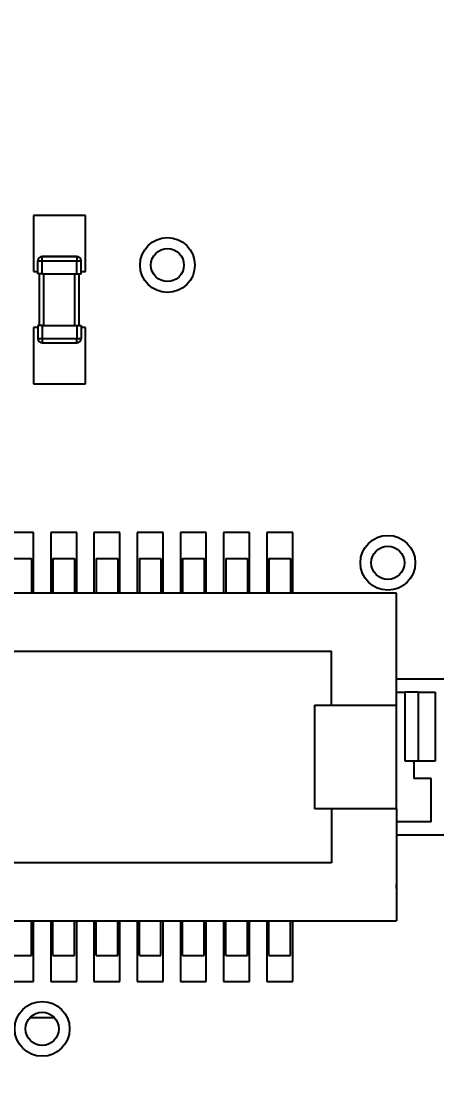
# Model space of a CAD drawing. Extents: x 77 to 183, y 92 to 133.
# Drawn here: x 105.53 to 110.34, y 98.42 to 110.69 of the extents above; entities that cross this region are included whole.
import ezdxf
from ezdxf.enums import TextEntityAlignment as Align

# ---------------------------------------------------------------- set-up
doc = ezdxf.new("R2010")
doc.units = 0
doc.layers.get('0').update_dxf_attribs({"linetype": 'CONTINUOUS'})
for name, color, linetype in [('Dimension', 7, 'CONTINUOUS'), ('Dimension005', 7, 'CONTINUOUS'), ('Dimension006', 7, 'CONTINUOUS'), ('View004', 7, 'CONTINUOUS')]:
    doc.layers.add(name, color=color, linetype=linetype)
doc.styles.get("Standard").update_dxf_attribs({"font": 'arial.ttf'})
doc.dimstyles.get("Standard").update_dxf_attribs({"dimscale": 0, "dimtxt": 2.5, "dimasz": 2.5, "dimexe": 1.25, "dimexo": 0.625, "dimtad": 1, "dimtxsty": 'STANDARD', "dimcen": 2.5, "dimazin": 3, "dimtfac": 1, "dimtmove": 0, "dimatfit": 3})

# ---------------------------------------------------------------- blocks, each defined once
blk = doc.blocks.new('*Dimension')
at = {"color": 0}
for points in [[(89.775, 119.367), (89.775, 118.533), (94.775, 118.95)], [(119.775, 119.367), (119.775, 118.533), (114.775, 118.95)]]:
    blk.add_solid(points, dxfattribs=at)
at = {"layer": 'Dimension'}
for p, q in [((94.775, 97.8653), (94.775, 118.95)), ((94.775, 118.95), (114.775, 118.95)), ((114.775, 97.8653), (114.775, 118.95))]:
    blk.add_line(p, q, dxfattribs=at)
blk.add_text('20.00', height=3.5, dxfattribs=at).set_placement((104.775, 118.95), align=Align.CENTER)
blk = doc.blocks.new('*Dimension005')
at = {"color": 0}
for points in [[(108.275, 97.3315), (108.275, 98.1648), (113.275, 97.7481)], [(119.775, 97.3315), (119.775, 98.1648), (114.775, 97.7481)]]:
    blk.add_solid(points, dxfattribs=at)
at = {"layer": 'Dimension005'}
for p, q in [((113.275, 99.3653), (113.275, 97.7481)), ((114.775, 97.8653), (114.775, 97.7481)), ((113.275, 97.7481), (114.775, 97.7481))]:
    blk.add_line(p, q, dxfattribs=at)
blk.add_text('1.50', height=3.5, dxfattribs=at).set_placement((119.966, 97.7481), align=Align.CENTER)
blk = doc.blocks.new('*Dimension006')
at = {"color": 0}
for points in [[(115.121, 104.365), (114.288, 104.365), (114.704, 99.3653)], [(115.121, 92.8653), (114.288, 92.8653), (114.704, 97.8653)]]:
    blk.add_solid(points, dxfattribs=at)
at = {"layer": 'Dimension006'}
for p, q in [((113.275, 99.3653), (114.704, 99.3653)), ((114.704, 99.3653), (114.704, 97.8653)), ((114.775, 97.8653), (114.704, 97.8653))]:
    blk.add_line(p, q, dxfattribs=at)
blk.add_text('1.50', height=3.5, dxfattribs=at).set_placement((114.704, 92.8247), align=Align.CENTER)

msp = doc.modelspace()

# ---------------------------------------------------------------- linework, layer by layer
at = {"layer": 'View004'}
for p, q in [((106.275, 108.44), (105.675, 108.44)), ((105.675, 108.44), (105.675, 107.79)), ((106.275, 108.44), (105.675, 108.44)), ((105.675, 108.44), (105.675, 107.79)), ((106.275, 107.79), (106.275, 108.44)), ((106.275, 107.79), (106.275, 108.44)), ((105.775, 107.965), (106.175, 107.965)), ((106.175, 107.965), (105.775, 107.965)), ((105.775, 107.965), (106.175, 107.965)), ((106.175, 107.965), (105.775, 107.965)), ((105.775, 107.965), (106.175, 107.965)), ((105.775, 107.965), (106.175, 107.965)), ((106.175, 107.965), (105.775, 107.965)), ((106.175, 107.965), (105.775, 107.965)), ((105.775, 107.965), (106.175, 107.965)), ((105.775, 107.965), (106.175, 107.965)), ((106.175, 107.965), (105.775, 107.965)), ((106.175, 107.965), (105.775, 107.965)), ((105.725, 107.765), (105.725, 107.915)), ((105.725, 107.765), (105.725, 107.915)), ((105.725, 107.765), (105.725, 107.915)), ((105.725, 107.765), (105.725, 107.915)), ((105.725, 107.765), (105.725, 107.915)), ((105.725, 107.765), (105.725, 107.915)), ((105.725, 107.765), (105.725, 107.915)), ((105.725, 107.765), (105.725, 107.915)), ((105.725, 107.765), (105.725, 107.915)), ((105.725, 107.765), (105.725, 107.915)), ((105.725, 107.765), (105.725, 107.915)), ((105.725, 107.765), (105.725, 107.915)), ((105.775, 107.765), (105.775, 107.915)), ((105.775, 107.915), (106.175, 107.915)), ((105.775, 107.765), (105.775, 107.915)), ((105.775, 107.915), (106.175, 107.915)), ((105.775, 107.765), (105.775, 107.915)), ((105.775, 107.915), (106.175, 107.915)), ((105.775, 107.765), (105.775, 107.915)), ((105.775, 107.915), (106.175, 107.915)), ((105.775, 107.765), (105.775, 107.915)), ((105.775, 107.915), (106.175, 107.915)), ((105.775, 107.765), (105.775, 107.915)), ((105.775, 107.915), (106.175, 107.915)), ((106.175, 107.765), (106.175, 107.915)), ((106.175, 107.765), (106.175, 107.915)), ((106.175, 107.765), (106.175, 107.915)), ((106.175, 107.765), (106.175, 107.915)), ((106.175, 107.765), (106.175, 107.915)), ((106.175, 107.765), (106.175, 107.915)), ((106.225, 107.765), (106.225, 107.915)), ((106.225, 107.765), (106.225, 107.915)), ((106.225, 107.765), (106.225, 107.915)), ((106.225, 107.765), (106.225, 107.915)), ((106.225, 107.765), (106.225, 107.915)), ((106.225, 107.765), (106.225, 107.915)), ((105.675, 107.79), (105.725, 107.79)), ((105.675, 107.79), (105.725, 107.79)), ((105.745, 107.165), (105.745, 107.765)), ((105.745, 107.165), (105.745, 107.765)), ((105.745, 107.165), (105.745, 107.765)), ((105.745, 107.165), (105.745, 107.765)), ((105.775, 107.765), (106.175, 107.765)), ((105.775, 107.765), (106.175, 107.765)), ((105.775, 107.765), (106.175, 107.765)), ((105.775, 107.765), (106.175, 107.765)), ((105.775, 107.765), (106.175, 107.765)), ((105.775, 107.765), (106.175, 107.765)), ((105.795, 107.165), (105.795, 107.765)), ((105.795, 107.165), (105.795, 107.765)), ((106.155, 107.165), (106.155, 107.765)), ((106.155, 107.165), (106.155, 107.765)), ((106.205, 107.165), (106.205, 107.765)), ((106.205, 107.165), (106.205, 107.765)), ((106.225, 107.79), (106.275, 107.79)), ((106.225, 107.79), (106.275, 107.79)), ((105.725, 107.14), (105.675, 107.14)), ((105.675, 107.14), (105.675, 106.49)), ((105.725, 107.14), (105.675, 107.14)), ((105.675, 107.14), (105.675, 106.49)), ((105.725, 107.165), (105.725, 107.015)), ((105.725, 107.165), (105.725, 107.015)), ((105.725, 107.165), (105.725, 107.015)), ((105.725, 107.165), (105.725, 107.015)), ((105.725, 107.165), (105.725, 107.015)), ((105.725, 107.165), (105.725, 107.015)), ((105.775, 107.165), (106.175, 107.165)), ((105.775, 107.165), (106.175, 107.165)), ((105.775, 107.165), (106.175, 107.165)), ((105.775, 107.165), (105.775, 107.015)), ((105.775, 107.165), (106.175, 107.165)), ((105.775, 107.165), (105.775, 107.015)), ((105.775, 107.165), (106.175, 107.165)), ((105.775, 107.165), (105.775, 107.015)), ((105.775, 107.165), (106.175, 107.165)), ((105.775, 107.165), (105.775, 107.015)), ((105.775, 107.165), (105.775, 107.015)), ((105.775, 107.165), (105.775, 107.015)), ((106.175, 107.165), (106.175, 107.015)), ((106.175, 107.165), (106.175, 107.015)), ((106.175, 107.165), (106.175, 107.015)), ((106.175, 107.165), (106.175, 107.015)), ((106.175, 107.165), (106.175, 107.015)), ((106.175, 107.165), (106.175, 107.015)), ((106.225, 107.165), (106.225, 107.015)), ((106.225, 107.165), (106.225, 107.015)), ((106.225, 107.165), (106.225, 107.015)), ((106.225, 107.165), (106.225, 107.015)), ((106.225, 107.165), (106.225, 107.015)), ((106.225, 107.165), (106.225, 107.015)), ((106.225, 107.165), (106.225, 107.015)), ((106.225, 107.165), (106.225, 107.015)), ((106.225, 107.165), (106.225, 107.015)), ((106.225, 107.165), (106.225, 107.015)), ((106.225, 107.165), (106.225, 107.015)), ((106.225, 107.165), (106.225, 107.015)), ((106.275, 107.14), (106.225, 107.14)), ((106.275, 107.14), (106.225, 107.14)), ((106.275, 106.49), (106.275, 107.14)), ((106.275, 106.49), (106.275, 107.14)), ((105.775, 107.015), (106.175, 107.015)), ((105.775, 107.015), (106.175, 107.015)), ((105.775, 107.015), (106.175, 107.015)), ((105.775, 107.015), (106.175, 107.015)), ((105.775, 107.015), (106.175, 107.015)), ((105.775, 107.015), (106.175, 107.015)), ((105.775, 106.965), (106.175, 106.965)), ((105.775, 106.965), (106.175, 106.965)), ((105.775, 106.965), (106.175, 106.965)), ((105.775, 106.965), (106.175, 106.965)), ((105.775, 106.965), (106.175, 106.965)), ((105.775, 106.965), (106.175, 106.965)), ((105.675, 106.49), (106.275, 106.49)), ((105.675, 106.49), (106.275, 106.49)), ((105.675, 104.765), (105.375, 104.765)), ((105.675, 104.765), (105.375, 104.765)), ((105.675, 104.065), (105.675, 104.765)), ((105.675, 104.065), (105.675, 104.765)), ((106.175, 104.765), (105.875, 104.765)), ((105.875, 104.765), (105.875, 104.065)), ((106.175, 104.765), (105.875, 104.765)), ((105.875, 104.765), (105.875, 104.065)), ((106.175, 104.065), (106.175, 104.765)), ((106.175, 104.065), (106.175, 104.765)), ((106.675, 104.765), (106.375, 104.765)), ((106.375, 104.765), (106.375, 104.065)), ((106.675, 104.765), (106.375, 104.765)), ((106.375, 104.765), (106.375, 104.065)), ((106.675, 104.065), (106.675, 104.765)), ((106.675, 104.065), (106.675, 104.765)), ((107.175, 104.765), (106.875, 104.765)), ((106.875, 104.765), (106.875, 104.065)), ((107.175, 104.765), (106.875, 104.765)), ((106.875, 104.765), (106.875, 104.065)), ((107.175, 104.065), (107.175, 104.765)), ((107.175, 104.065), (107.175, 104.765)), ((107.675, 104.765), (107.375, 104.765)), ((107.375, 104.765), (107.375, 104.065)), ((107.675, 104.765), (107.375, 104.765)), ((107.375, 104.765), (107.375, 104.065)), ((107.675, 104.065), (107.675, 104.765)), ((107.675, 104.065), (107.675, 104.765)), ((108.175, 104.765), (107.875, 104.765)), ((107.875, 104.765), (107.875, 104.065)), ((108.175, 104.765), (107.875, 104.765)), ((107.875, 104.765), (107.875, 104.065)), ((108.175, 104.065), (108.175, 104.765)), ((108.175, 104.065), (108.175, 104.765)), ((108.675, 104.765), (108.375, 104.765)), ((108.375, 104.765), (108.375, 104.065)), ((108.675, 104.765), (108.375, 104.765)), ((108.375, 104.765), (108.375, 104.065)), ((108.675, 104.065), (108.675, 104.765)), ((108.675, 104.065), (108.675, 104.765)), ((105.4, 104.465), (105.65, 104.465)), ((105.4, 104.465), (105.65, 104.465)), ((105.65, 104.465), (105.65, 104.065)), ((105.65, 104.465), (105.65, 104.065)), ((105.9, 104.465), (105.9, 104.065)), ((105.9, 104.465), (106.15, 104.465)), ((105.9, 104.465), (105.9, 104.065)), ((105.9, 104.465), (106.15, 104.465)), ((106.15, 104.465), (106.15, 104.065)), ((106.15, 104.465), (106.15, 104.065)), ((106.4, 104.465), (106.4, 104.065)), ((106.4, 104.465), (106.65, 104.465)), ((106.4, 104.465), (106.4, 104.065)), ((106.4, 104.465), (106.65, 104.465)), ((106.65, 104.465), (106.65, 104.065)), ((106.65, 104.465), (106.65, 104.065)), ((106.9, 104.465), (106.9, 104.065)), ((106.9, 104.465), (107.15, 104.465)), ((106.9, 104.465), (106.9, 104.065)), ((106.9, 104.465), (107.15, 104.465)), ((107.15, 104.465), (107.15, 104.065)), ((107.15, 104.465), (107.15, 104.065)), ((107.4, 104.465), (107.4, 104.065)), ((107.4, 104.465), (107.65, 104.465)), ((107.4, 104.465), (107.4, 104.065)), ((107.4, 104.465), (107.65, 104.465)), ((107.65, 104.465), (107.65, 104.065)), ((107.65, 104.465), (107.65, 104.065)), ((107.9, 104.465), (107.9, 104.065)), ((107.9, 104.465), (108.15, 104.465)), ((107.9, 104.465), (107.9, 104.065)), ((107.9, 104.465), (108.15, 104.465)), ((108.15, 104.465), (108.15, 104.065)), ((108.15, 104.465), (108.15, 104.065)), ((108.4, 104.465), (108.4, 104.065)), ((108.4, 104.465), (108.65, 104.465)), ((108.4, 104.465), (108.4, 104.065)), ((108.4, 104.465), (108.65, 104.465)), ((108.65, 104.465), (108.65, 104.065)), ((108.65, 104.465), (108.65, 104.065)), ((109.875, 104.065), (99.675, 104.065)), ((109.875, 104.065), (99.675, 104.065)), ((109.875, 102.765), (109.875, 104.065)), ((109.875, 102.765), (109.875, 104.065)), ((100.425, 103.39), (109.125, 103.39)), ((100.425, 103.39), (109.125, 103.39)), ((109.125, 102.765), (109.125, 103.39)), ((109.125, 102.765), (109.125, 103.39)), ((110.725, 103.065), (109.875, 103.065)), ((110.725, 103.065), (109.875, 103.065)), ((109.875, 102.915), (109.975, 102.915)), ((109.875, 102.915), (109.975, 102.915)), ((109.975, 102.115), (109.975, 102.915)), ((109.975, 102.115), (109.975, 102.915)), ((110.125, 102.915), (110.325, 102.915)), ((110.125, 102.915), (110.125, 102.115)), ((110.125, 102.915), (110.325, 102.915)), ((110.125, 102.915), (110.125, 102.115)), ((110.325, 102.915), (110.325, 102.115)), ((110.325, 102.915), (110.325, 102.115)), ((108.925, 102.765), (109.125, 102.765)), ((108.925, 102.765), (108.925, 101.565)), ((108.925, 102.765), (109.125, 102.765)), ((108.925, 102.765), (108.925, 101.565)), ((109.125, 102.765), (109.875, 102.765)), ((109.125, 102.765), (109.875, 102.765)), ((109.875, 101.565), (109.875, 102.765)), ((109.875, 101.565), (109.875, 102.765)), ((110.075, 102.115), (110.075, 101.915)), ((110.075, 102.115), (110.075, 101.915)), ((110.325, 102.115), (110.125, 102.115)), ((110.325, 102.115), (110.125, 102.115)), ((110.275, 101.915), (110.075, 101.915)), ((110.275, 101.915), (110.075, 101.915)), ((110.275, 101.415), (110.275, 101.915)), ((110.275, 101.415), (110.275, 101.915)), ((109.125, 101.565), (108.925, 101.565)), ((109.125, 101.565), (108.925, 101.565)), ((109.875, 101.565), (109.125, 101.565)), ((109.125, 101.565), (109.125, 100.94)), ((109.875, 101.565), (109.125, 101.565)), ((109.125, 101.565), (109.125, 100.94)), ((109.875, 101.565), (109.875, 100.265)), ((109.875, 101.565), (109.875, 100.265)), ((110.275, 101.415), (109.875, 101.415)), ((110.275, 101.415), (109.875, 101.415)), ((109.875, 101.265), (110.725, 101.265)), ((109.875, 101.265), (110.725, 101.265)), ((109.125, 100.94), (100.425, 100.94)), ((109.125, 100.94), (100.425, 100.94)), ((99.675, 100.265), (109.875, 100.265)), ((99.675, 100.265), (109.875, 100.265)), ((105.65, 99.8653), (105.65, 100.265)), ((105.65, 99.8653), (105.65, 100.265)), ((105.675, 99.5652), (105.675, 100.265)), ((105.675, 99.5652), (105.675, 100.265)), ((105.875, 100.265), (105.875, 99.5652)), ((105.875, 100.265), (105.875, 99.5652)), ((105.9, 99.8653), (105.9, 100.265)), ((105.9, 99.8653), (105.9, 100.265)), ((106.15, 99.8653), (106.15, 100.265)), ((106.15, 99.8653), (106.15, 100.265)), ((106.175, 99.5652), (106.175, 100.265)), ((106.175, 99.5652), (106.175, 100.265)), ((106.375, 100.265), (106.375, 99.5652)), ((106.375, 100.265), (106.375, 99.5652)), ((106.4, 99.8653), (106.4, 100.265)), ((106.4, 99.8653), (106.4, 100.265)), ((106.65, 99.8653), (106.65, 100.265)), ((106.65, 99.8653), (106.65, 100.265)), ((106.675, 99.5652), (106.675, 100.265)), ((106.675, 99.5652), (106.675, 100.265)), ((106.875, 100.265), (106.875, 99.5652)), ((106.875, 100.265), (106.875, 99.5652)), ((106.9, 99.8653), (106.9, 100.265)), ((106.9, 99.8653), (106.9, 100.265)), ((107.15, 99.8653), (107.15, 100.265)), ((107.15, 99.8653), (107.15, 100.265)), ((107.175, 99.5652), (107.175, 100.265)), ((107.175, 99.5652), (107.175, 100.265)), ((107.375, 100.265), (107.375, 99.5652)), ((107.375, 100.265), (107.375, 99.5652)), ((107.4, 99.8653), (107.4, 100.265)), ((107.4, 99.8653), (107.4, 100.265)), ((107.65, 99.8653), (107.65, 100.265)), ((107.65, 99.8653), (107.65, 100.265)), ((107.675, 99.5652), (107.675, 100.265)), ((107.675, 99.5652), (107.675, 100.265)), ((107.875, 100.265), (107.875, 99.5652)), ((107.875, 100.265), (107.875, 99.5652)), ((107.9, 99.8653), (107.9, 100.265)), ((107.9, 99.8653), (107.9, 100.265)), ((108.15, 99.8653), (108.15, 100.265)), ((108.15, 99.8653), (108.15, 100.265)), ((108.175, 99.5652), (108.175, 100.265)), ((108.175, 99.5652), (108.175, 100.265)), ((108.375, 100.265), (108.375, 99.5652)), ((108.375, 100.265), (108.375, 99.5652)), ((108.4, 99.8653), (108.4, 100.265)), ((108.4, 99.8653), (108.4, 100.265)), ((108.65, 99.8653), (108.65, 100.265)), ((108.65, 99.8653), (108.65, 100.265)), ((108.675, 99.5652), (108.675, 100.265)), ((108.675, 99.5652), (108.675, 100.265)), ((105.4, 99.8653), (105.65, 99.8653)), ((105.4, 99.8653), (105.65, 99.8653)), ((105.9, 99.8653), (106.15, 99.8653)), ((105.9, 99.8653), (106.15, 99.8653)), ((106.4, 99.8653), (106.65, 99.8653)), ((106.4, 99.8653), (106.65, 99.8653)), ((106.9, 99.8653), (107.15, 99.8653)), ((106.9, 99.8653), (107.15, 99.8653)), ((107.4, 99.8653), (107.65, 99.8653)), ((107.4, 99.8653), (107.65, 99.8653)), ((107.9, 99.8653), (108.15, 99.8653)), ((107.9, 99.8653), (108.15, 99.8653)), ((108.4, 99.8653), (108.65, 99.8653)), ((108.4, 99.8653), (108.65, 99.8653)), ((105.375, 99.5652), (105.675, 99.5652)), ((105.375, 99.5652), (105.675, 99.5652)), ((105.875, 99.5652), (106.175, 99.5652)), ((105.875, 99.5652), (106.175, 99.5652)), ((106.375, 99.5652), (106.675, 99.5652)), ((106.375, 99.5652), (106.675, 99.5652)), ((106.875, 99.5652), (107.175, 99.5652)), ((106.875, 99.5652), (107.175, 99.5652)), ((107.375, 99.5652), (107.675, 99.5652)), ((107.375, 99.5652), (107.675, 99.5652)), ((107.875, 99.5652), (108.175, 99.5652)), ((107.875, 99.5652), (108.175, 99.5652)), ((108.375, 99.5652), (108.675, 99.5652)), ((108.375, 99.5652), (108.675, 99.5652)), ((105.919, 99.1414), (105.631, 99.1414)), ((105.919, 99.1414), (105.631, 99.1414))]:
    msp.add_line(p, q, dxfattribs=at)
for centre, radius in [((107.225, 107.865), 0.3175), ((107.225, 107.865), 0.3175), ((107.225, 107.865), 0.1915), ((107.225, 107.865), 0.1915), ((109.775, 104.415), 0.3175), ((109.775, 104.415), 0.3175), ((109.775, 104.415), 0.1915), ((109.775, 104.415), 0.1915), ((105.775, 99.0153), 0.3175), ((105.775, 99.0153), 0.3175), ((105.775, 99.0153), 0.1915), ((105.775, 99.0153), 0.1915)]:
    msp.add_circle(centre, radius, dxfattribs=at)
for centre, radius, start, end in [((105.775, 107.915), 0.05, 90, 180), ((105.775, 107.915), 0.05, 90, 180), ((105.775, 107.915), 0.05, 90, 180), ((105.775, 107.915), 0.05, 90, 180), ((105.775, 107.915), 0.05, 90, 180), ((105.775, 107.915), 0.05, 90, 180), ((105.775, 107.915), 0.05, 90, 180), ((105.775, 107.915), 0.05, 90, 180), ((105.775, 107.915), 0.05, 90, 180), ((105.775, 107.915), 0.05, 90, 180), ((105.775, 107.915), 0.05, 90, 180), ((105.775, 107.915), 0.05, 90, 180), ((105.775, 107.915), 0.05, 90, 180), ((105.775, 107.915), 0.05, 90, 180), ((106.175, 107.915), 0.05, 0, 90), ((106.175, 107.915), 0.05, 0, 90), ((106.175, 107.915), 0.05, 0, 90), ((106.175, 107.915), 0.05, 0, 90), ((106.175, 107.915), 0.05, 0, 90), ((106.175, 107.915), 0.05, 0, 90), ((106.175, 107.915), 0.05, 0, 90), ((106.175, 107.915), 0.05, 0, 90), ((106.175, 107.915), 0.05, 0, 90), ((106.175, 107.915), 0.05, 0, 90), ((106.175, 107.915), 0.05, 0, 90), ((106.175, 107.915), 0.05, 0, 90), ((106.175, 107.915), 0.05, 0, 90), ((106.175, 107.915), 0.05, 0, 90), ((105.775, 107.015), 0.05, 180, -90), ((105.775, 107.015), 0.05, 180, -90), ((105.775, 107.015), 0.05, -180, -90), ((105.775, 107.015), 0.05, -180, -90), ((105.775, 107.015), 0.05, -180, -90), ((105.775, 107.015), 0.05, -180, -90), ((106.175, 107.015), 0.05, -90, 0), ((106.175, 107.015), 0.05, -90, 0), ((106.175, 107.015), 0.05, -90, 0), ((106.175, 107.015), 0.05, -90, 0), ((106.175, 107.015), 0.05, -90, 0), ((106.175, 107.015), 0.05, -90, 0), ((109.575, 100.665), 0.301, 0, 4.6717), ((109.575, 100.665), 0.301, 0, 4.6717), ((109.575, 100.665), 0.301, -4.6717, 0), ((109.575, 100.665), 0.301, -4.6717, 0)]:
    msp.add_arc(centre, radius, start, end, dxfattribs=at)
for points in [[(105.775, 107.915), (105.775, 107.942), (105.775, 107.966), (105.775, 107.965)], [(105.775, 107.915), (105.775, 107.942), (105.775, 107.966), (105.775, 107.965)], [(105.775, 107.915), (105.775, 107.942), (105.775, 107.966), (105.775, 107.965)], [(105.775, 107.915), (105.775, 107.942), (105.775, 107.966), (105.775, 107.965)], [(105.775, 107.915), (105.775, 107.942), (105.775, 107.966), (105.775, 107.965)], [(105.775, 107.915), (105.775, 107.942), (105.775, 107.966), (105.775, 107.965)], [(106.175, 107.965), (106.175, 107.966), (106.175, 107.942), (106.175, 107.915)], [(106.175, 107.965), (106.175, 107.966), (106.175, 107.942), (106.175, 107.915)], [(106.175, 107.965), (106.175, 107.966), (106.175, 107.942), (106.175, 107.915)], [(106.175, 107.965), (106.175, 107.966), (106.175, 107.942), (106.175, 107.915)], [(106.175, 107.965), (106.175, 107.966), (106.175, 107.942), (106.175, 107.915)], [(106.175, 107.965), (106.175, 107.966), (106.175, 107.942), (106.175, 107.915)], [(105.725, 107.915), (105.724, 107.915), (105.748, 107.915), (105.775, 107.915)], [(105.725, 107.915), (105.724, 107.915), (105.748, 107.915), (105.775, 107.915)], [(105.725, 107.915), (105.724, 107.915), (105.748, 107.915), (105.775, 107.915)], [(105.725, 107.915), (105.724, 107.915), (105.748, 107.915), (105.775, 107.915)], [(105.725, 107.915), (105.724, 107.915), (105.748, 107.915), (105.775, 107.915)], [(105.725, 107.915), (105.724, 107.915), (105.748, 107.915), (105.775, 107.915)], [(106.175, 107.915), (106.202, 107.915), (106.226, 107.915), (106.225, 107.915)], [(106.175, 107.915), (106.202, 107.915), (106.226, 107.915), (106.225, 107.915)], [(106.175, 107.915), (106.202, 107.915), (106.226, 107.915), (106.225, 107.915)], [(106.175, 107.915), (106.202, 107.915), (106.226, 107.915), (106.225, 107.915)], [(106.175, 107.915), (106.202, 107.915), (106.226, 107.915), (106.225, 107.915)], [(106.175, 107.915), (106.202, 107.915), (106.226, 107.915), (106.225, 107.915)], [(105.775, 107.765), (105.748, 107.765), (105.724, 107.765), (105.725, 107.765)], [(105.775, 107.765), (105.748, 107.765), (105.724, 107.765), (105.725, 107.765)], [(105.775, 107.765), (105.748, 107.765), (105.724, 107.765), (105.725, 107.765)], [(105.775, 107.765), (105.748, 107.765), (105.724, 107.765), (105.725, 107.765)], [(105.775, 107.765), (105.748, 107.765), (105.724, 107.765), (105.725, 107.765)], [(105.775, 107.765), (105.748, 107.765), (105.724, 107.765), (105.725, 107.765)], [(106.175, 107.765), (106.202, 107.765), (106.226, 107.765), (106.225, 107.765)], [(106.175, 107.765), (106.202, 107.765), (106.226, 107.765), (106.225, 107.765)], [(106.175, 107.765), (106.202, 107.765), (106.226, 107.765), (106.225, 107.765)], [(106.175, 107.765), (106.202, 107.765), (106.226, 107.765), (106.225, 107.765)], [(106.175, 107.765), (106.202, 107.765), (106.226, 107.765), (106.225, 107.765)], [(106.175, 107.765), (106.202, 107.765), (106.226, 107.765), (106.225, 107.765)], [(105.775, 107.165), (105.748, 107.165), (105.724, 107.165), (105.725, 107.165)], [(105.775, 107.165), (105.748, 107.165), (105.724, 107.165), (105.725, 107.165)], [(105.775, 107.165), (105.748, 107.165), (105.724, 107.165), (105.725, 107.165)], [(105.775, 107.165), (105.748, 107.165), (105.724, 107.165), (105.725, 107.165)], [(105.775, 107.165), (105.748, 107.165), (105.724, 107.165), (105.725, 107.165)], [(105.775, 107.165), (105.748, 107.165), (105.724, 107.165), (105.725, 107.165)], [(106.175, 107.165), (106.202, 107.165), (106.226, 107.165), (106.225, 107.165)], [(106.175, 107.165), (106.202, 107.165), (106.226, 107.165), (106.225, 107.165)], [(106.175, 107.165), (106.202, 107.165), (106.226, 107.165), (106.225, 107.165)], [(106.175, 107.165), (106.202, 107.165), (106.226, 107.165), (106.225, 107.165)], [(106.175, 107.165), (106.202, 107.165), (106.226, 107.165), (106.225, 107.165)], [(106.175, 107.165), (106.202, 107.165), (106.226, 107.165), (106.225, 107.165)], [(105.725, 107.015), (105.724, 107.015), (105.748, 107.015), (105.775, 107.015)], [(105.725, 107.015), (105.724, 107.015), (105.748, 107.015), (105.775, 107.015)], [(105.725, 107.015), (105.724, 107.015), (105.748, 107.015), (105.775, 107.015)], [(105.725, 107.015), (105.724, 107.015), (105.748, 107.015), (105.775, 107.015)], [(105.725, 107.015), (105.724, 107.015), (105.748, 107.015), (105.775, 107.015)], [(105.725, 107.015), (105.724, 107.015), (105.748, 107.015), (105.775, 107.015)], [(105.775, 107.015), (105.775, 106.989), (105.775, 106.965), (105.775, 106.965)], [(105.775, 107.015), (105.775, 106.989), (105.775, 106.965), (105.775, 106.965)], [(105.775, 107.015), (105.775, 106.989), (105.775, 106.965), (105.775, 106.965)], [(105.775, 107.015), (105.775, 106.989), (105.775, 106.965), (105.775, 106.965)], [(105.775, 107.015), (105.775, 106.989), (105.775, 106.965), (105.775, 106.965)], [(105.775, 107.015), (105.775, 106.989), (105.775, 106.965), (105.775, 106.965)], [(106.175, 107.015), (106.202, 107.015), (106.226, 107.015), (106.225, 107.015)], [(106.175, 106.965), (106.175, 106.965), (106.175, 106.989), (106.175, 107.015)], [(106.175, 106.965), (106.175, 106.965), (106.175, 106.989), (106.175, 107.015)], [(106.175, 107.015), (106.202, 107.015), (106.226, 107.015), (106.225, 107.015)], [(106.175, 107.015), (106.202, 107.015), (106.226, 107.015), (106.225, 107.015)], [(106.175, 106.965), (106.175, 106.965), (106.175, 106.989), (106.175, 107.015)], [(106.175, 106.965), (106.175, 106.965), (106.175, 106.989), (106.175, 107.015)], [(106.175, 107.015), (106.202, 107.015), (106.226, 107.015), (106.225, 107.015)], [(106.175, 107.015), (106.202, 107.015), (106.226, 107.015), (106.225, 107.015)], [(106.175, 106.965), (106.175, 106.965), (106.175, 106.989), (106.175, 107.015)], [(106.175, 107.015), (106.202, 107.015), (106.226, 107.015), (106.225, 107.015)], [(106.175, 106.965), (106.175, 106.965), (106.175, 106.989), (106.175, 107.015)], [(110.125, 102.915), (110.127, 102.915), (110.055, 102.915), (109.975, 102.915)], [(110.125, 102.915), (110.127, 102.915), (110.055, 102.915), (109.975, 102.915)], [(110.125, 102.115), (110.127, 102.115), (110.055, 102.115), (109.975, 102.115)], [(110.125, 102.115), (110.127, 102.115), (110.055, 102.115), (109.975, 102.115)]]:
    msp.add_open_spline(points, degree=3, dxfattribs=at)

# ---------------------------------------------------------------- dimensions: what is measured, and where the dimension line sits
at = {"layer": 'Dimension'}
dim = msp.add_linear_dim(base=(104.775, 118.95), p1=(94.775, 97.8653), p2=(114.775, 97.8653), text='20.00', dimstyle='STANDARD', dxfattribs=at)
dim.commit()
dim.dimension.update_dxf_attribs({"geometry": '*Dimension', "text_midpoint": (104.775, 123.95)})
at = {"layer": 'Dimension005'}
dim = msp.add_linear_dim(base=(119.966, 97.7481), p1=(113.275, 99.3653), p2=(114.775, 97.8653), text='1.50', dimstyle='STANDARD', dxfattribs=at)
dim.commit()
dim.dimension.update_dxf_attribs({"geometry": '*Dimension005', "text_midpoint": (116.43, 101.284)})
at = {"layer": 'Dimension006'}
dim = msp.add_linear_dim(base=(114.704, 92.8247), p1=(113.275, 99.3653), p2=(114.775, 97.8653), angle=90, text='1.50', dimstyle='STANDARD', dxfattribs=at)
dim.commit()
dim.dimension.update_dxf_attribs({"geometry": '*Dimension006', "text_midpoint": (111.169, 96.3602)})

doc.saveas('drawing.dxf')
